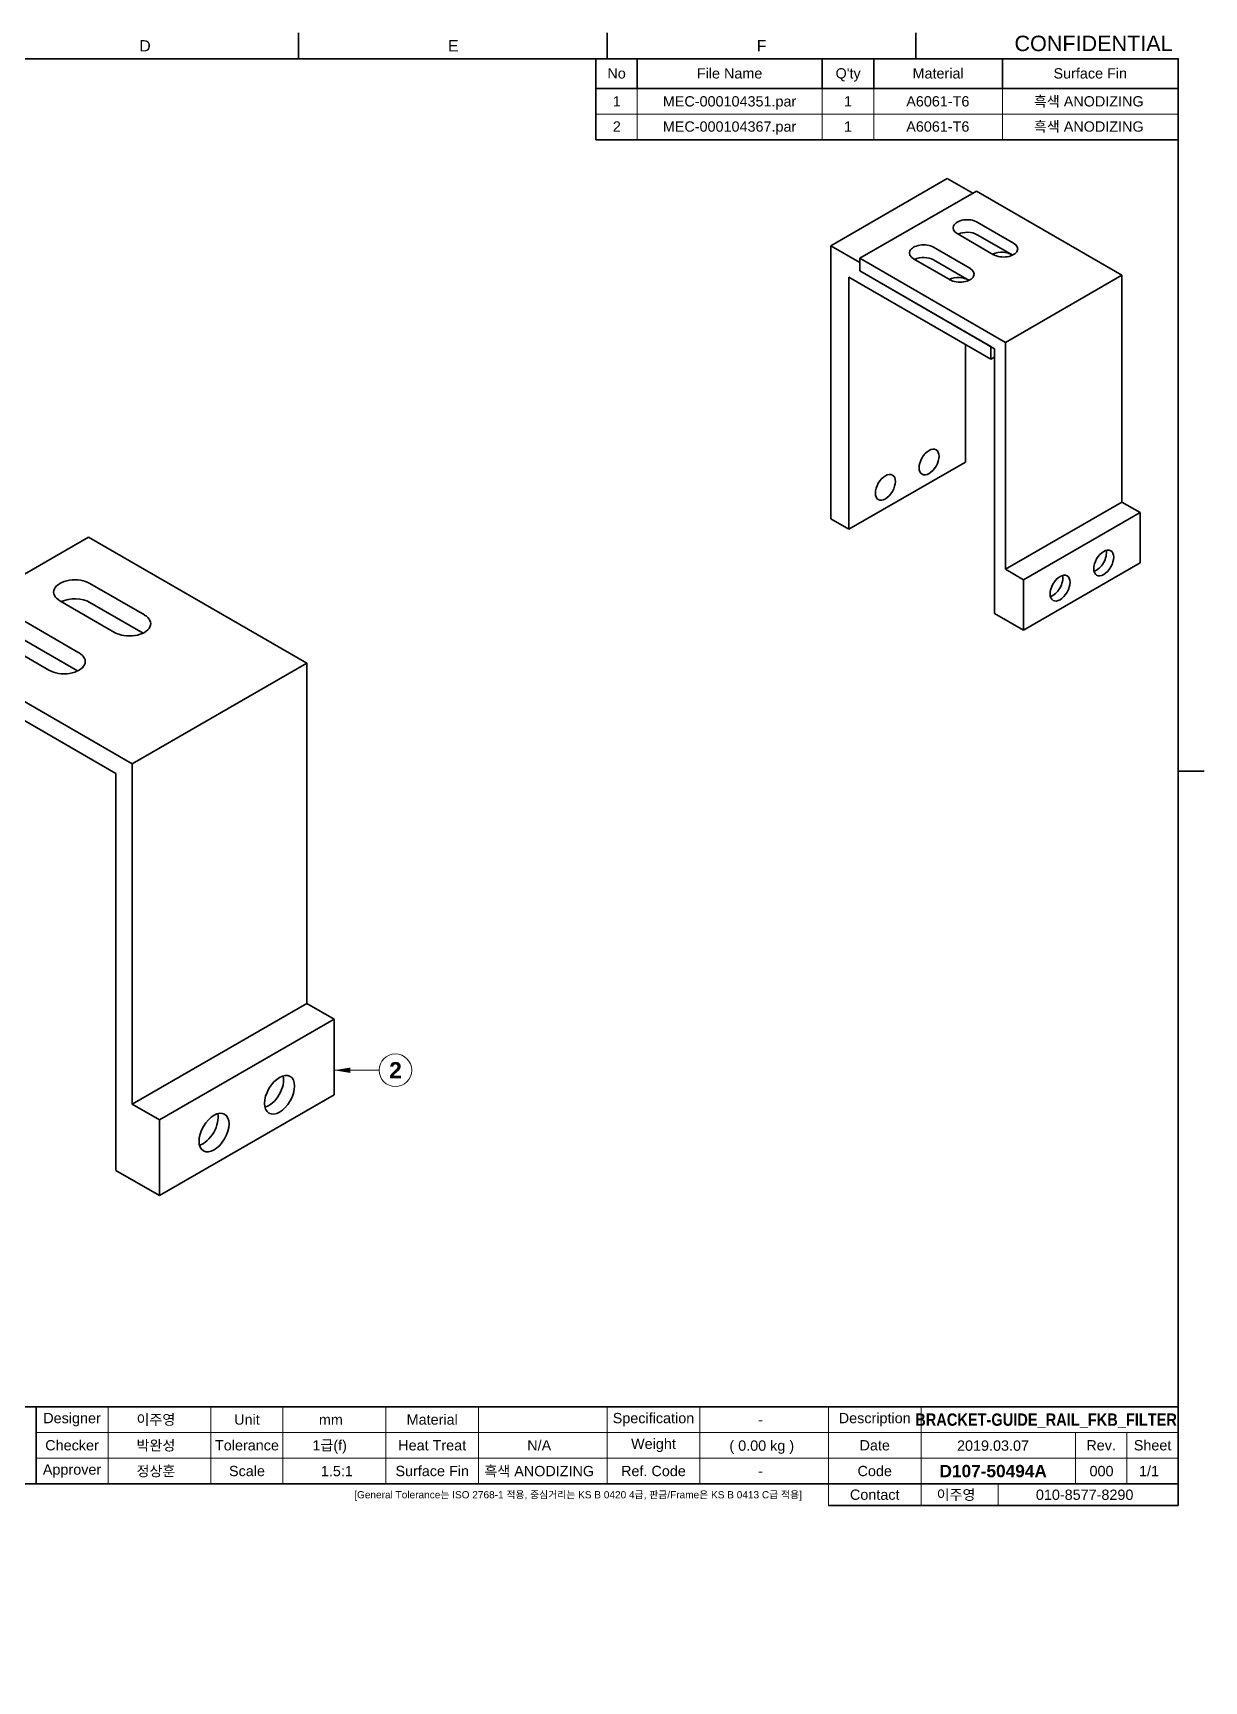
# Model space of a CAD drawing. Header units: millimetres. Extents: x 0 to 416, y -34 to 292.
# Drawn here: x 188.4 to 416, y -28.3 to 292 of the extents above; entities that cross this region are included whole.
import ezdxf
from ezdxf.entities.mleader import LeaderData, LeaderLine
from ezdxf.enums import TextEntityAlignment as Align
from ezdxf.lldxf.tags import DXFTag
from ezdxf.math import Vec2, Vec3

# ---------------------------------------------------------------- set-up
doc = ezdxf.new("R2010")
doc.units = ezdxf.units.MM
for name, color, linetype in [('Default', 7, 'Continuous'), ('DV1_Default', 7, 'Continuous'), ('LOGO', 7, 'Continuous'), ('MEC-000104351', 7, 'Continuous'), ('MEC-000104367', 7, 'Continuous'), ('Template', 7, 'Continuous'), ('TEXT_CALLOUT', 7, 'Continuous')]:
    doc.layers.add(name, color=color, linetype=linetype)
doc.styles.add('SEACAD_Arial', font='arial.ttf')
doc.styles.add('SEACAD_ArialB', font='arialbd.ttf')
tags = doc.linetypes.add('PHANTOM2', pattern=[31.75, 15.875, -3.175, 3.175, -3.175, 3.175, -3.175]).pattern_tags.tags
tags[14:15] = [DXFTag(74, 4), DXFTag(75, 0), DXFTag(340, '0'), DXFTag(46, 0.0), DXFTag(50, 0.0), DXFTag(44, 0.0), DXFTag(45, 0.0)]
tags[12:13] = [DXFTag(74, 4), DXFTag(75, 0), DXFTag(340, '0'), DXFTag(46, 0.0), DXFTag(50, 0.0), DXFTag(44, 0.0), DXFTag(45, 0.0)]
tags[10:11] = [DXFTag(74, 4), DXFTag(75, 0), DXFTag(340, '0'), DXFTag(46, 0.0), DXFTag(50, 0.0), DXFTag(44, 0.0), DXFTag(45, 0.0)]
tags[8:9] = [DXFTag(74, 4), DXFTag(75, 0), DXFTag(340, '0'), DXFTag(46, 0.0), DXFTag(50, 0.0), DXFTag(44, 0.0), DXFTag(45, 0.0)]
tags[6:7] = [DXFTag(74, 4), DXFTag(75, 0), DXFTag(340, '0'), DXFTag(46, 0.0), DXFTag(50, 0.0), DXFTag(44, 0.0), DXFTag(45, 0.0)]
tags[4:5] = [DXFTag(74, 4), DXFTag(75, 0), DXFTag(340, '0'), DXFTag(46, 0.0), DXFTag(50, 0.0), DXFTag(44, 0.0), DXFTag(45, 0.0)]

# ---------------------------------------------------------------- blocks, each defined once
blk = doc.blocks.new('SE')
at = {"layer": 'DV1_Default', "color": 7, "linetype": 'PHANTOM2', "lineweight": 13}
blk.add_line((107.99, 186.68), (180.35, 144.9), dxfattribs=at)
at = {"layer": 'MEC-000104351', "color": 7, "linetype": 'Continuous', "lineweight": 35}
for p, q in [((82.54, 220.98), (116.48, 240.57)), ((124.96, 235.67), (116.48, 240.57)), ((124.96, 235.67), (91.02, 216.08)), ((124.96, 235.67), (124.96, 233.22)), ((124.96, 233.22), (91.02, 213.63)), ((163.15, 211.18), (124.96, 233.22)), ((91.02, 216.08), (82.54, 220.98)), ((82.54, 220.98), (82.54, 141.37)), ((91.02, 216.08), (91.02, 213.63)), ((129.2, 187.91), (87.84, 211.79)), ((87.84, 211.79), (87.84, 138.31)), ((129.2, 191.58), (91.02, 213.63)), ((129.2, 191.58), (163.15, 211.18)), ((163.15, 211.18), (163.15, 207.5)), ((121.78, 207.71), (121.78, 207.3)), ((129.2, 187.91), (163.15, 207.5)), ((121.78, 192.19), (121.78, 157.9)), ((129.2, 191.58), (129.2, 187.91)), ((87.84, 138.31), (121.78, 157.9)), ((87.84, 138.31), (82.54, 141.37))]:
    blk.add_line(p, q, dxfattribs=at)
for centre, major_axis in [((132.39, 216.69), (4.13, 0)), ((119.66, 209.34), (4.13, 0)), ((111.17, 157.9), (-2.06, -3.57)), ((98.45, 150.55), (-2.06, -3.57))]:
    blk.add_ellipse(centre, major_axis=major_axis, ratio=0.57735, dxfattribs=at)
for centre in [(132.39, 213.02), (119.66, 205.67)]:
    blk.add_ellipse(centre, major_axis=(4.13, 0), ratio=0.57735, start_param=0.881021, end_param=2.260571, dxfattribs=at)
at = {"layer": 'MEC-000104367', "color": 7, "linetype": 'Continuous', "lineweight": 35}
for p, q in [((165.27, 174.44), (199.21, 194.03)), ((199.21, 194.03), (241.63, 169.54)), ((199.47, 185), (210.08, 178.88)), ((193.64, 181.63), (204.25, 175.51)), ((199.47, 181.32), (209.8, 175.36)), ((186.75, 177.65), (197.35, 171.53)), ((165.27, 170.76), (165.27, 174.44)), ((165.27, 174.44), (207.69, 149.94)), ((180.91, 174.28), (191.52, 168.16)), ((186.75, 173.98), (197.08, 168.01)), ((204.51, 148.1), (165.27, 170.76)), ((207.69, 149.94), (241.63, 169.54)), ((241.63, 103.4), (241.63, 169.54)), ((204.51, 70.94), (204.51, 148.1)), ((207.69, 83.8), (207.69, 149.94)), ((207.69, 83.8), (241.63, 103.4)), ((246.94, 100.34), (241.63, 103.4)), ((213, 80.74), (246.94, 100.34)), ((246.94, 100.34), (246.94, 85.64)), ((213, 80.74), (207.69, 83.8)), ((213, 66.05), (246.94, 85.64)), ((213, 66.05), (213, 80.74)), ((204.51, 70.94), (213, 66.05))]:
    blk.add_line(p, q, dxfattribs=at)
for centre, major_axis, start_param, end_param in [((196.56, 183.32), (4.13, 0), 0.785398, 3.926991), ((196.56, 179.64), (4.13, 0), 0.785398, 2.26516), ((183.83, 175.97), (4.13, 0), 0.785398, 3.926991), ((207.16, 177.19), (-4.13, 0), 0.785398, 3.926991), ((183.83, 172.29), (4.13, 0), 0.785398, 2.26516), ((194.44, 169.84), (-4.13, 0), 0.785398, 3.926991), ((234.21, 86.87), (-2.06, -3.57), 0.540144, 2.601449), ((221.48, 79.52), (-2.06, -3.57), 0.540144, 2.601449)]:
    blk.add_ellipse(centre, major_axis=major_axis, ratio=0.57735, start_param=start_param, end_param=end_param, dxfattribs=at)
for centre in [(236.33, 85.64), (223.6, 78.29)]:
    blk.add_ellipse(centre, major_axis=(-2.06, -3.57), ratio=0.57735, dxfattribs=at)
blk = doc.blocks.new('SEANNOT_GROUP1')
at = {"layer": 'Default', "linetype": 'Continuous', "lineweight": 15}
blk.add_hatch(color=7, dxfattribs=at).paths.add_polyline_path([(250.11, 90.93), (246.94, 90.4), (250.11, 89.87)])
at = {"layer": 'Default', "color": 7, "linetype": 'Continuous', "lineweight": 15}
blk.add_lwpolyline([(255.67, 90.4), (246.94, 90.4)], dxfattribs=at)
blk.add_circle((258.84, 90.4), 3.17, dxfattribs=at)
at = {"layer": 'Default', "color": 7, "linetype": 'Continuous', "lineweight": 5, "style": 'SEACAD_ArialB'}
blk.add_text('2', height=3.17, dxfattribs=at).set_placement((257.64, 91.99), align=Align.TOP_LEFT)
blk = doc.blocks.new('SE1')
at = {"layer": 'Default', "color": 7, "linetype": 'Continuous', "lineweight": 35}
for p, q in [((305.83, 287), (305.83, 281.22)), ((341.81, 287), (341.81, 281.22)), ((351.81, 287), (351.81, 281.22)), ((376.81, 287), (376.81, 281.22)), ((297.83, 281.22), (411, 281.22))]:
    blk.add_line(p, q, dxfattribs=at)
at = {"layer": 'Default', "color": 7, "linetype": 'Continuous', "lineweight": 15}
for p, q in [((305.83, 281.22), (305.83, 276.22)), ((341.81, 281.22), (341.81, 276.22)), ((351.81, 281.22), (351.81, 276.22)), ((376.81, 281.22), (376.81, 276.22)), ((297.83, 276.22), (411, 276.22)), ((305.83, 276.22), (305.83, 271.22)), ((341.81, 276.22), (341.81, 271.22)), ((351.81, 276.22), (351.81, 271.22)), ((376.81, 276.22), (376.81, 271.22))]:
    blk.add_line(p, q, dxfattribs=at)
at = {"layer": 'Default', "color": 7, "linetype": 'Continuous', "lineweight": 35}
blk.add_lwpolyline([(297.83, 271.22), (297.83, 287), (411, 287), (411, 271.22), (297.83, 271.22)], dxfattribs=at)
at = {"layer": 'Default', "color": 7, "linetype": 'Continuous', "lineweight": 5, "style": 'SEACAD_Arial'}
for s, p in [('No', (300.05, 285.15)), ('File Name', (317.43, 285.15)), ("Q'ty", (344.39, 285.15)), ('Material', (359.35, 285.15)), ('Surface Fin', (386.75, 285.15)), ('1', (301.1, 279.71)), ('MEC-000104351.par', (310.82, 279.71)), ('1', (346.02, 279.71)), ('A6061-T6', (358.13, 279.71)), ('흑색 ANODIZING', (382.94, 279.71)), ('2', (301.1, 274.81)), ('MEC-000104367.par', (310.82, 274.81)), ('1', (346.02, 274.81)), ('A6061-T6', (358.13, 274.81)), ('흑색 ANODIZING', (382.94, 274.81))]:
    blk.add_text(s, height=2, dxfattribs=at).set_placement(p, align=Align.TOP_LEFT)
blk = doc.blocks.new('SE2')
at = {"layer": 'MEC-000104351', "color": 7, "linetype": 'Continuous', "lineweight": 35}
for p, q in [((343.47, 250.65), (366.09, 263.71)), ((371.04, 260.85), (366.09, 263.71)), ((349.12, 247.38), (343.47, 250.65)), ((343.47, 250.65), (343.47, 197.58)), ((349.12, 247.38), (349.12, 245.75)), ((374.58, 228.6), (347, 244.52)), ((347, 244.52), (347, 195.53)), ((374.58, 231.05), (349.12, 245.75)), ((369.63, 231.46), (369.63, 208.6)), ((374.58, 231.05), (374.58, 228.6)), ((374.58, 228.6), (375.29, 229.01)), ((347, 195.53), (369.63, 208.6)), ((347, 195.53), (343.47, 197.58))]:
    blk.add_line(p, q, dxfattribs=at)
for centre in [(376.7, 247.79), (368.22, 242.89)]:
    blk.add_ellipse(centre, major_axis=(2.75, 0), ratio=0.57735, start_param=0.698871, end_param=2.26516, dxfattribs=at)
for centre, major_axis in [((362.56, 208.6), (-1.37, -2.38)), ((354.07, 203.7), (-1.38, -2.38))]:
    blk.add_ellipse(centre, major_axis=major_axis, ratio=0.57735, dxfattribs=at)
at = {"layer": 'MEC-000104367', "color": 7, "linetype": 'Continuous', "lineweight": 35}
for p, q in [((349.12, 248.2), (371.75, 261.26)), ((371.75, 261.26), (400.04, 244.93)), ((371.93, 255.24), (379, 251.16)), ((363.44, 250.34), (370.51, 246.26)), ((368.04, 253), (375.11, 248.91)), ((371.93, 252.79), (378.81, 248.82)), ((349.12, 245.75), (349.12, 248.2)), ((349.12, 248.2), (377.41, 231.87)), ((359.55, 248.1), (366.63, 244.01)), ((363.44, 247.89), (370.33, 243.92)), ((375.29, 230.64), (349.12, 245.75)), ((377.41, 231.87), (400.04, 244.93)), ((400.04, 200.84), (400.04, 244.93)), ((375.29, 179.2), (375.29, 230.64)), ((377.41, 187.78), (377.41, 231.87)), ((377.41, 187.78), (400.04, 200.84)), ((380.94, 185.74), (403.57, 198.8)), ((403.57, 198.8), (400.04, 200.84)), ((403.57, 198.8), (403.57, 189)), ((380.94, 175.94), (403.57, 189)), ((380.94, 185.74), (377.41, 187.78)), ((380.94, 175.94), (380.94, 185.74)), ((375.29, 179.2), (380.94, 175.94))]:
    blk.add_line(p, q, dxfattribs=at)
for centre, major_axis, start_param, end_param in [((369.98, 254.12), (2.75, 0), 0.785398, 3.926991), ((369.98, 251.67), (2.75, 0), 0.785398, 2.26516), ((361.5, 249.22), (2.75, 0), 0.785398, 3.926991), ((377.05, 250.04), (-2.75, 0), 0.785398, 3.926991), ((361.5, 246.77), (2.75, 0), 0.785398, 2.26516), ((368.57, 245.14), (-2.75, 0), 0.785398, 3.926991), ((395.09, 189.82), (-1.37, -2.38), 0.540144, 2.601449), ((386.6, 184.92), (-1.38, -2.38), 0.540144, 2.601449)]:
    blk.add_ellipse(centre, major_axis=major_axis, ratio=0.57735, start_param=start_param, end_param=end_param, dxfattribs=at)
for centre in [(396.5, 189), (388.02, 184.1)]:
    blk.add_ellipse(centre, major_axis=(-1.37, -2.38), ratio=0.57735, dxfattribs=at)
blk = doc.blocks.new('_DOT')
at = {"color": 0}
blk.add_line((0, 0), (-1, 0), dxfattribs=at)
at = {"color": 0, "const_width": 0.333}
blk.add_lwpolyline([(-0.1665, 0, 1), (0.1665, 0, 1)], format="xyb", close=True, dxfattribs=at)

msp = doc.modelspace()

# ---------------------------------------------------------------- linework, layer by layer
at = {"layer": 'Template', "color": 7, "linetype": 'Continuous', "lineweight": 35}
for p, q in [((240, 287), (240, 292)), ((300, 287), (300, 292)), ((360, 287), (360, 292)), ((411, 287), (10, 287)), ((411, 5.8), (411, 287)), ((411, 148.5), (416, 148.5)), ((161, 25), (411, 25)), ((189, 20), (189, 25)), ((189, 15), (189, 20)), ((189, 10), (189, 15)), ((10, 10), (411, 10)), ((343, 5.8), (411, 5.8))]:
    msp.add_line(p, q, dxfattribs=at)
at = {"layer": 'Template', "color": 7, "linetype": 'Continuous', "lineweight": 15}
for p, q in [((203, 20), (203, 25)), ((223, 10), (223, 25)), ((237, 10), (237, 25)), ((257, 10), (257, 25)), ((275, 10), (275, 25)), ((300, 10), (300, 25)), ((318, 10), (318, 25)), ((343, 5.8), (343, 25)), ((361, 5.8), (361, 25)), ((189, 20), (411, 20)), ((203, 15), (203, 20)), ((391, 20), (391, 10)), ((401, 20), (401, 10)), ((189, 15), (411, 15)), ((203, 10), (203, 15)), ((376, 10), (376, 5.8))]:
    msp.add_line(p, q, dxfattribs=at)

# ---------------------------------------------------------------- block references
at = {"layer": 'Default'}
for name in ['SE1', 'SE2', 'SE', 'SEANNOT_GROUP1']:
    msp.add_blockref(name, (0, 0), dxfattribs=at)

# ---------------------------------------------------------------- texts
at = {"layer": 'Default', "char_height": 2, "attachment_point": 5}
for s, insert, width in [('{\\fArial|b0||i0||c0|p34;\\C7;\\H2.;\\W1.;Designer}', (196, 22.5), 15.4), ('{\\fArial|b0||i0||c0|p34;\\C7;\\H2.;\\W1.;Unit}', (230, 22.5), 15.4), ('{\\fArial|b0||i0||c0|p34;\\C7;\\H2.;\\W1.;Material}', (266, 22.5), 19.8), ('{\\fArial|b0||i0||c0|p34;\\C7;\\H2.;\\W1.;Specification}', (309, 22.5), 19.8), ('{\\fArial|b0||i0||c0|p34;\\C7;\\H2.;\\W1.;Description}', (352, 22.5), 19.8), ('{\\fArial|b0||i0||c0|p34;\\C7;\\H2.;\\W1.;Checker}', (196, 17.5), 15.4), ('{\\fArial|b0||i0||c0|p34;\\C7;\\H2.;\\W1.;Tolerance}', (230, 17.5), 15.4), ('{\\fArial|b0||i0||c0|p34;\\C7;\\H2.;\\W1.;Heat Treat}', (266, 17.5), 19.8), ('{\\fArial|b0||i0||c0|p34;\\C7;\\H2.;\\W1.;Weight}', (309, 17.5), 19.8), ('{\\fArial|b0||i0||c0|p34;\\C7;\\H2.;\\W1.;Date}', (352, 17.5), 19.8), ('{\\fArial|b0||i0||c0|p34;\\C7;\\H2.;\\W1.;Rev.}', (396, 17.5), 11), ('{\\fArial|b0||i0||c0|p34;\\C7;\\H2.;\\W1.;Sheet}', (406, 17.5), 11), ('{\\fArial|b0||i0||c0|p34;\\C7;\\H2.;\\W1.;Approver}', (196, 12.5), 15.4), ('{\\fArial|b0||i0||c0|p34;\\C7;\\H2.;\\W1.;Scale}', (230, 12.5), 15.4), ('{\\fArial|b0||i0||c0|p34;\\C7;\\H2.;\\W1.;Surface Fin}', (266, 12.5), 19.8), ('{\\fArial|b0||i0||c0|p34;\\C7;\\H2.;\\W1.;Ref. Code}', (309, 12.5), 19.8), ('{\\fArial|b0||i0||c0|p34;\\C7;\\H2.;\\W1.;Code}', (352, 12.5), 19.8), ('{\\fArial|b0||i0||c0|p34;\\C7;\\H2.;\\W1.;Contact}', (352, 7.9), 19.8)]:
    msp.add_mtext(s, dxfattribs=dict(at, insert=insert, width=width))

# ---------------------------------------------------------------- leaders
at = {"layer": 'LOGO', "color": 7, "linetype": 'Continuous', "lineweight": 15}
ml = msp.add_multileader_mtext('Standard', dxfattribs=at)
ml.set_content('{\\pxsm0.9;\\fArial|b0||i0||c0|p34;\\W1.;CONFIDENTIAL\\P}', color=7)
ml.set_leader_properties()
ml.set_arrow_properties(name='DOT')
ml.build(insert=Vec2(0, 0))
ml.multileader.update_dxf_attribs({"leader_type": 0, "text_left_attachment_type": 4, "text_right_attachment_type": 4, "dogleg_length": 0, "arrow_head_size": 2.4})
ctx = ml.context
ctx.base_point, ctx.char_height, ctx.arrow_head_size, ctx.landing_gap_size = Vec3(378.11, 288.37), 3, 2.4, 1.05
ctx.left_attachment, ctx.right_attachment = 4, 4
ctx.mtext.insert = Vec3(379.16, 291.47)
at = {"layer": 'Template', "color": 7, "linetype": 'Continuous', "lineweight": 15}
ml = msp.add_multileader_mtext('Standard', dxfattribs=at)
ml.set_content('{\\pxsm0.9;\\fArial|b0||i0||c0|p34;\\W1.;D\\P}', color=7)
ml.set_leader_properties()
ml.set_arrow_properties(name='DOT')
ml.build(insert=Vec2(0, 0))
ml.multileader.update_dxf_attribs({"leader_type": 0, "dogleg_length": 0, "arrow_head_size": 1.76})
ctx = ml.context
ctx.base_point, ctx.char_height, ctx.arrow_head_size, ctx.landing_gap_size = Vec3(208.3, 289.5), 2.2, 1.76, 0.77
ctx.mtext.insert = Vec3(209.07, 290.6)
ml = msp.add_multileader_mtext('Standard', dxfattribs=at)
ml.set_content('{\\pxsm0.9;\\fArial|b0||i0||c0|p34;\\W1.;E\\P}', color=7)
ml.set_leader_properties()
ml.set_arrow_properties(name='DOT')
ml.build(insert=Vec2(0, 0))
ml.multileader.update_dxf_attribs({"leader_type": 0, "dogleg_length": 0, "arrow_head_size": 1.76})
ctx = ml.context
ctx.base_point, ctx.char_height, ctx.arrow_head_size, ctx.landing_gap_size = Vec3(268.3, 289.5), 2.2, 1.76, 0.77
ctx.mtext.insert = Vec3(269.07, 290.6)
ml = msp.add_multileader_mtext('Standard', dxfattribs=at)
ml.set_content('{\\pxsm0.9;\\fArial|b0||i0||c0|p34;\\W1.;F\\P}', color=7)
ml.set_leader_properties()
ml.set_arrow_properties(name='DOT')
ml.build(insert=Vec2(0, 0))
ml.multileader.update_dxf_attribs({"leader_type": 0, "dogleg_length": 0, "arrow_head_size": 1.76})
ctx = ml.context
ctx.base_point, ctx.char_height, ctx.arrow_head_size, ctx.landing_gap_size = Vec3(328.3, 289.5), 2.2, 1.76, 0.77
ctx.mtext.insert = Vec3(329.07, 290.6)
ml = msp.add_multileader_mtext('Standard', dxfattribs=at)
ml.set_content('{\\pxsm0.9;\\fArial|b0||i0||c0|p34;\\W1.;[General Tolerance는 ISO 2768-1 적용, 중심거리는 KS B 0420 4급, 판금/Frame은 KS B 0413 C급 적용]\\P}', color=7)
ml.set_leader_properties()
ml.set_arrow_properties(name='DOT')
ml.build(insert=Vec2(0, 0))
ml.multileader.update_dxf_attribs({"leader_type": 0, "dogleg_length": 0, "arrow_head_size": 1.12})
ctx = ml.context
ctx.base_point, ctx.char_height, ctx.arrow_head_size, ctx.landing_gap_size = Vec3(250.35, 7.71), 1.4, 1.12, 0.49
ctx.mtext.insert = Vec3(250.84, 8.6)
at = {"layer": 'TEXT_CALLOUT', "color": 7, "linetype": 'Continuous', "lineweight": 15}
ml = msp.add_multileader_mtext('Standard', dxfattribs=at)
ml.set_content('{\\pxsm0.9;\\fArial|b0||i0||c0|p34;\\W1.;이주영\\P}', color=7)
ml.set_leader_properties()
ml.set_arrow_properties(name='DOT')
ml.build(insert=Vec2(0, 0))
ml.multileader.update_dxf_attribs({"dogleg_length": 0, "arrow_head_size": 0.784})
ctx = ml.context
ctx.base_point, ctx.char_height, ctx.arrow_head_size, ctx.landing_gap_size = Vec3(207.92, 22.43), 2, 0.784, 0.7
ctx.text_align_type = 1
ctx.mtext.insert, ctx.mtext.alignment = Vec3(212.3, 23.5), 2
ml = msp.add_multileader_mtext('Standard', dxfattribs=at)
ml.set_content('{\\pxsm0.9;\\fArial|b0||i0||c0|p34;\\W1.;mm\\P}', color=7)
ml.set_leader_properties()
ml.build(insert=Vec2(0, 0))
ml.multileader.update_dxf_attribs({"dogleg_length": 0, "arrow_head_size": 1.6})
ctx = ml.context
ctx.base_point, ctx.char_height, ctx.arrow_head_size, ctx.landing_gap_size = Vec3(243.46, 22.5), 2, 1.6, 0.7
ctx.text_align_type = 1
ctx.mtext.insert, ctx.mtext.alignment = Vec3(246.3, 23.5), 2
ml = msp.add_multileader_mtext('Standard', dxfattribs=at)
ml.set_content('{\\pxsm0.9;\\fArial|b0||i0||c0|p34;\\W1.;-\\P}', color=7)
ml.set_leader_properties()
ml.set_arrow_properties(name='DOT')
ml.build(insert=Vec2(0, 0))
ml.multileader.update_dxf_attribs({"dogleg_length": 0, "arrow_head_size": 1.6})
ctx = ml.context
ctx.base_point, ctx.char_height, ctx.arrow_head_size, ctx.landing_gap_size = Vec3(328.72, 22.5), 2, 1.6, 0.7
ctx.text_align_type = 1
ctx.mtext.insert, ctx.mtext.alignment = Vec3(329.8, 23.5), 2
ml = msp.add_multileader_mtext('Standard', dxfattribs=at)
ml.set_content('{\\pxsm0.9;\\fArial|b1||i0||c0|p34;\\W0.8453561767;BRACKET-GUIDE_RAIL_FKB_FILTER\\P}', color=7)
ml.set_leader_properties()
ml.set_arrow_properties(name='DOT')
ml.build(insert=Vec2(0, 0))
ml.multileader.update_dxf_attribs({"dogleg_length": 0, "arrow_head_size": 0.662})
ctx = ml.context
ctx.base_point, ctx.char_height, ctx.arrow_head_size, ctx.landing_gap_size = Vec3(359.16, 22.17), 2.4, 0.662, 0.84
ctx.text_align_type = 1
ctx.mtext.insert, ctx.mtext.alignment = Vec3(385.3, 23.7), 2
ml = msp.add_multileader_mtext('Standard', dxfattribs=at)
ml.set_content('{\\pxsm0.9;\\fArial|b0||i0||c0|p34;\\W1.;박완성\\P}', color=7)
ml.set_leader_properties()
ml.set_arrow_properties(name='DOT')
ml.build(insert=Vec2(0, 0))
ml.multileader.update_dxf_attribs({"dogleg_length": 0, "arrow_head_size": 1.6})
ctx = ml.context
ctx.base_point, ctx.char_height, ctx.arrow_head_size, ctx.landing_gap_size = Vec3(207.94, 17.43), 2, 1.6, 0.7
ctx.text_align_type = 1
ctx.mtext.insert, ctx.mtext.alignment = Vec3(212.3, 18.5), 2
ml = msp.add_multileader_mtext('Standard', dxfattribs=at)
ml.set_content('{\\pxsm0.9;\\fArial|b0||i0||c0|p34;\\W1.;1급(f)\\P}', color=7)
ml.set_leader_properties()
ml.set_arrow_properties(name='DOT')
ml.build(insert=Vec2(0, 0))
ml.multileader.update_dxf_attribs({"dogleg_length": 0, "arrow_head_size": 1.6})
ctx = ml.context
ctx.base_point, ctx.char_height, ctx.arrow_head_size, ctx.landing_gap_size = Vec3(242.02, 17.21), 2, 1.6, 0.7
ctx.mtext.insert = Vec3(242.72, 18.5)
ml = msp.add_multileader_mtext('Standard', dxfattribs=at)
ml.set_content('{\\pxsm0.9;\\fArial|b0||i0||c0|p34;\\W1.;N/A\\P}', color=7)
ml.set_leader_properties()
ml.set_arrow_properties(name='DOT')
ml.build(insert=Vec2(0, 0))
ml.multileader.update_dxf_attribs({"dogleg_length": 0, "arrow_head_size": 0.632})
ctx = ml.context
ctx.base_point, ctx.char_height, ctx.arrow_head_size, ctx.landing_gap_size = Vec3(283.88, 17.48), 2, 0.632, 0.7
ctx.text_align_type = 1
ctx.mtext.insert, ctx.mtext.alignment = Vec3(286.8, 18.5), 2
ml = msp.add_multileader_mtext('Standard', dxfattribs=at)
ml.set_content('{\\pxsm0.9;\\fArial|b0||i0||c0|p34;\\W1.;( 0.00 kg )\\P}', color=7)
ml.set_leader_properties()
ml.build(insert=Vec2(0, 0))
ml.multileader.update_dxf_attribs({"dogleg_length": 0, "arrow_head_size": 1.6})
ctx = ml.context
ctx.base_point, ctx.char_height, ctx.arrow_head_size, ctx.landing_gap_size = Vec3(323.2, 17.16), 2, 1.6, 0.7
ctx.text_align_type = 1
ctx.mtext.insert, ctx.mtext.alignment = Vec3(330.05, 18.45), 2
ml = msp.add_multileader_mtext('Standard', dxfattribs=at)
ml.set_content('{\\pxsm0.9;\\fArial|b0||i0||c0|p34;\\W1.;2019.03.07\\P}', color=7)
ml.set_leader_properties()
ml.set_arrow_properties(name='DOT')
ml.build(insert=Vec2(0, 0))
ml.multileader.update_dxf_attribs({"dogleg_length": 0, "arrow_head_size": 0.704})
ctx = ml.context
ctx.base_point, ctx.char_height, ctx.arrow_head_size, ctx.landing_gap_size = Vec3(367.41, 17.43), 2, 0.704, 0.7
ctx.text_align_type = 1
ctx.mtext.insert, ctx.mtext.width, ctx.mtext.alignment = Vec3(374.99, 18.45), 30, 2
ml = msp.add_multileader_mtext('Standard', dxfattribs=at)
ml.set_content('{\\pxsm0.9;\\fArial|b0||i0||c0|p34;\\W1.;정상훈\\P}', color=7)
ml.set_leader_properties()
ml.set_arrow_properties(name='DOT')
ml.build(insert=Vec2(0, 0))
ml.multileader.update_dxf_attribs({"dogleg_length": 0, "arrow_head_size": 1.6})
ctx = ml.context
ctx.base_point, ctx.char_height, ctx.arrow_head_size, ctx.landing_gap_size = Vec3(207.78, 12.43), 2, 1.6, 0.7
ctx.text_align_type = 1
ctx.mtext.insert, ctx.mtext.alignment = Vec3(212.3, 13.5), 2
ml = msp.add_multileader_mtext('Standard', dxfattribs=at)
ml.set_content('{\\pxsm0.9;\\fArial|b0||i0||c0|p34;\\W1.;1.5:1\\P}', color=7)
ml.set_leader_properties()
ml.build(insert=Vec2(0, 0))
ml.multileader.update_dxf_attribs({"dogleg_length": 0, "arrow_head_size": 1.6})
ctx = ml.context
ctx.base_point, ctx.char_height, ctx.arrow_head_size, ctx.landing_gap_size = Vec3(244.08, 12.48), 2, 1.6, 0.7
ctx.text_align_type = 1
ctx.mtext.insert, ctx.mtext.alignment = Vec3(247.47, 13.5), 2
ml = msp.add_multileader_mtext('Standard', dxfattribs=at)
ml.set_content('{\\pxsm0.9;\\fArial|b0||i0||c0|p34;\\W1.;흑색 ANODIZING\\P}', color=7)
ml.set_leader_properties()
ml.set_arrow_properties(name='DOT')
ml.build(insert=Vec2(0, 0))
ml.multileader.update_dxf_attribs({"dogleg_length": 0, "arrow_head_size": 0.632})
ctx = ml.context
ctx.base_point, ctx.char_height, ctx.arrow_head_size, ctx.landing_gap_size = Vec3(275.44, 12.43), 2, 0.632, 0.7
ctx.text_align_type = 1
ctx.mtext.insert, ctx.mtext.alignment = Vec3(286.8, 13.5), 2
ml = msp.add_multileader_mtext('Standard', dxfattribs=at)
ml.set_content('{\\pxsm0.9;\\fArial|b0||i0||c0|p34;\\W1.;-\\P}', color=7)
ml.set_leader_properties()
ml.set_arrow_properties(name='DOT')
ml.build(insert=Vec2(0, 0))
ml.multileader.update_dxf_attribs({"dogleg_length": 0, "arrow_head_size": 1.6})
ctx = ml.context
ctx.base_point, ctx.char_height, ctx.arrow_head_size, ctx.landing_gap_size = Vec3(328.72, 12.5), 2, 1.6, 0.7
ctx.text_align_type = 1
ctx.mtext.insert, ctx.mtext.alignment = Vec3(329.8, 13.5), 2
ml = msp.add_multileader_mtext('Standard', dxfattribs=at)
ml.set_content('{\\pxsm0.9;\\fArial|b1||i0||c0|p34;\\W1.;D107-50494A\\P}', color=7)
ml.set_leader_properties()
ml.set_arrow_properties(name='DOT')
ml.build(insert=Vec2(0, 0))
ml.multileader.update_dxf_attribs({"dogleg_length": 0, "arrow_head_size": 0.646})
ctx = ml.context
ctx.base_point, ctx.char_height, ctx.arrow_head_size, ctx.landing_gap_size = Vec3(363.88, 12.48), 2.4, 0.646, 0.84
ctx.text_align_type = 1
ctx.mtext.insert, ctx.mtext.alignment = Vec3(375.02, 13.7), 2
ml = msp.add_multileader_mtext('Standard', dxfattribs=at)
ml.set_content('{\\pxsm0.9;\\fArial|b0||i0||c0|p34;\\W1.;000\\P}', color=7)
ml.set_leader_properties()
ml.set_arrow_properties(name='DOT')
ml.build(insert=Vec2(0, 0))
ml.multileader.update_dxf_attribs({"dogleg_length": 0, "arrow_head_size": 1.6})
ctx = ml.context
ctx.base_point, ctx.char_height, ctx.arrow_head_size, ctx.landing_gap_size = Vec3(393.18, 12.48), 2, 1.6, 0.7
ctx.text_align_type = 1
ctx.mtext.insert, ctx.mtext.alignment = Vec3(396.08, 13.5), 2
ml = msp.add_multileader_mtext('Standard', dxfattribs=at)
ml.set_content('{\\pxsm0.9;\\fArial|b0||i0||c0|p34;\\W1.;1/1\\P}', color=7)
ml.set_leader_properties()
ml.set_arrow_properties(name='DOT')
ml.build(insert=Vec2(0, 0))
ml.multileader.update_dxf_attribs({"dogleg_length": 0, "arrow_head_size": 0.584})
ctx = ml.context
ctx.base_point, ctx.char_height, ctx.arrow_head_size, ctx.landing_gap_size = Vec3(403.07, 12.48), 2, 0.584, 0.7
ctx.text_align_type = 1
ctx.mtext.insert, ctx.mtext.alignment = Vec3(405.3, 13.5), 2
ml = msp.add_multileader_mtext('Standard', dxfattribs=at)
ml.set_content('{\\pxsm0.9;\\fArial|b0||i0||c0|p34;\\W1.;이주영\\P}', color=7)
ml.set_leader_properties()
ml.set_arrow_properties(name='DOT')
ml.build(insert=Vec2(0, 0))
ml.multileader.update_dxf_attribs({"dogleg_length": 0, "arrow_head_size": 0.525})
ctx = ml.context
ctx.base_point, ctx.char_height, ctx.arrow_head_size, ctx.landing_gap_size = Vec3(363.42, 7.83), 2, 0.525, 0.7
ctx.text_align_type = 1
ctx.mtext.insert, ctx.mtext.alignment = Vec3(367.8, 8.9), 2
ml = msp.add_multileader_mtext('Standard', dxfattribs=at)
ml.set_content('{\\pxsm0.9;\\fArial|b0||i0||c0|p34;\\W1.;010-8577-8290\\P}', color=7)
ml.set_leader_properties()
ml.set_arrow_properties(name='DOT')
ml.build(insert=Vec2(0, 0))
ml.multileader.update_dxf_attribs({"dogleg_length": 0, "arrow_head_size": 0.578})
ctx = ml.context
ctx.base_point, ctx.char_height, ctx.arrow_head_size, ctx.landing_gap_size = Vec3(382.76, 7.88), 2, 0.578, 0.7
ctx.text_align_type = 1
ctx.mtext.insert, ctx.mtext.alignment = Vec3(392.8, 8.9), 2

doc.saveas('drawing.dxf')
